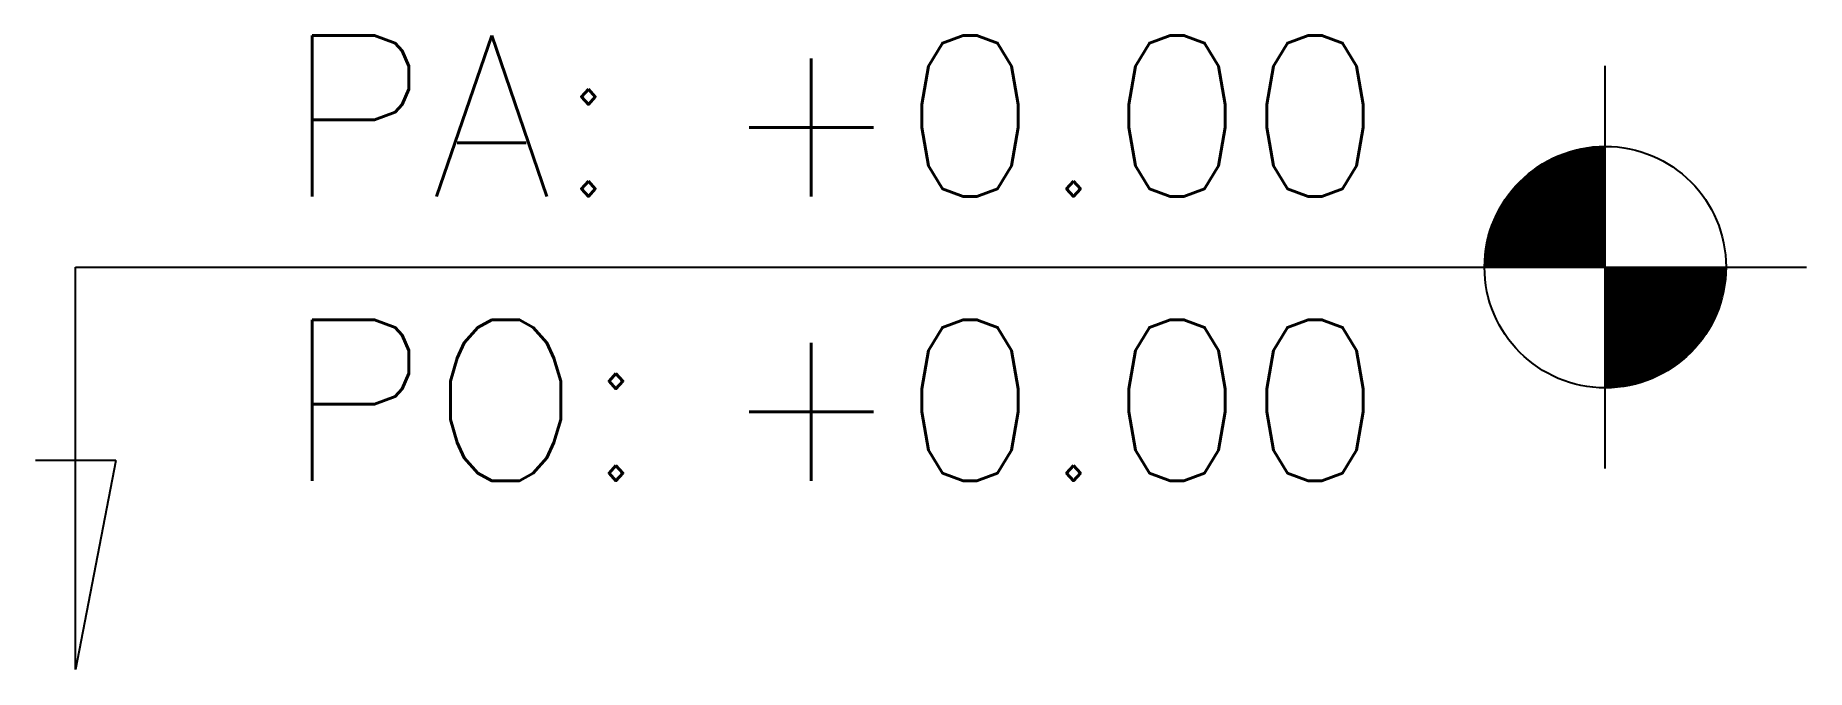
# Model space of a CAD drawing. Header units: millimetres. Extents: x 1163.99 to 1166.19, y -1461.32 to -1460.53.
import ezdxf

# ---------------------------------------------------------------- set-up
doc = ezdxf.new("R2010")
doc.units = ezdxf.units.MM
doc.layers.add('Símbolos_Gráficos', color=1, linetype='Continuous')
doc.styles.add('r80', font='romans.shx')

msp = doc.modelspace()

# ---------------------------------------------------------------- linework, layer by layer
at = {"layer": 'Símbolos_Gráficos', "color": 2}
for p, q in [((1165.9376, -1461.0689), (1165.9376, -1460.5689)), ((1164.0376, -1461.3189), (1164.0376, -1460.8189)), ((1164.0376, -1460.8189), (1166.1876, -1460.8189)), ((1164.0876, -1461.0591), (1163.9876, -1461.0591)), ((1164.0876, -1461.0591), (1164.0376, -1461.3189))]:
    msp.add_line(p, q, dxfattribs=at)
at = {"layer": 'Símbolos_Gráficos', "const_width": 0.15}
for points in [[(1165.9376, -1460.7439, 0.414214), (1165.8626, -1460.8189, 1)], [(1165.9376, -1460.8939, 0.414214), (1166.0126, -1460.8189, 1)]]:
    msp.add_lwpolyline(points, format="xyb", dxfattribs=at)
at = {"layer": 'Símbolos_Gráficos'}
msp.add_circle((1165.9376, -1460.8189), 0.15, dxfattribs=at)

# ---------------------------------------------------------------- texts
at = {"layer": 'Símbolos_Gráficos', "color": 2, "style": 'r80'}
for s, p in [('PA:', (1164.2973, -1460.7311)), ('PO:', (1164.2973, -1461.0843))]:
    msp.add_text(s, height=0.2, dxfattribs=at).set_placement(p)
for p in [(1164.8399, -1460.7311), (1164.8399, -1461.0843)]:
    msp.add_attdef('+0.00', p, '+0.00', height=0.2, dxfattribs=at)

doc.saveas('drawing.dxf')
